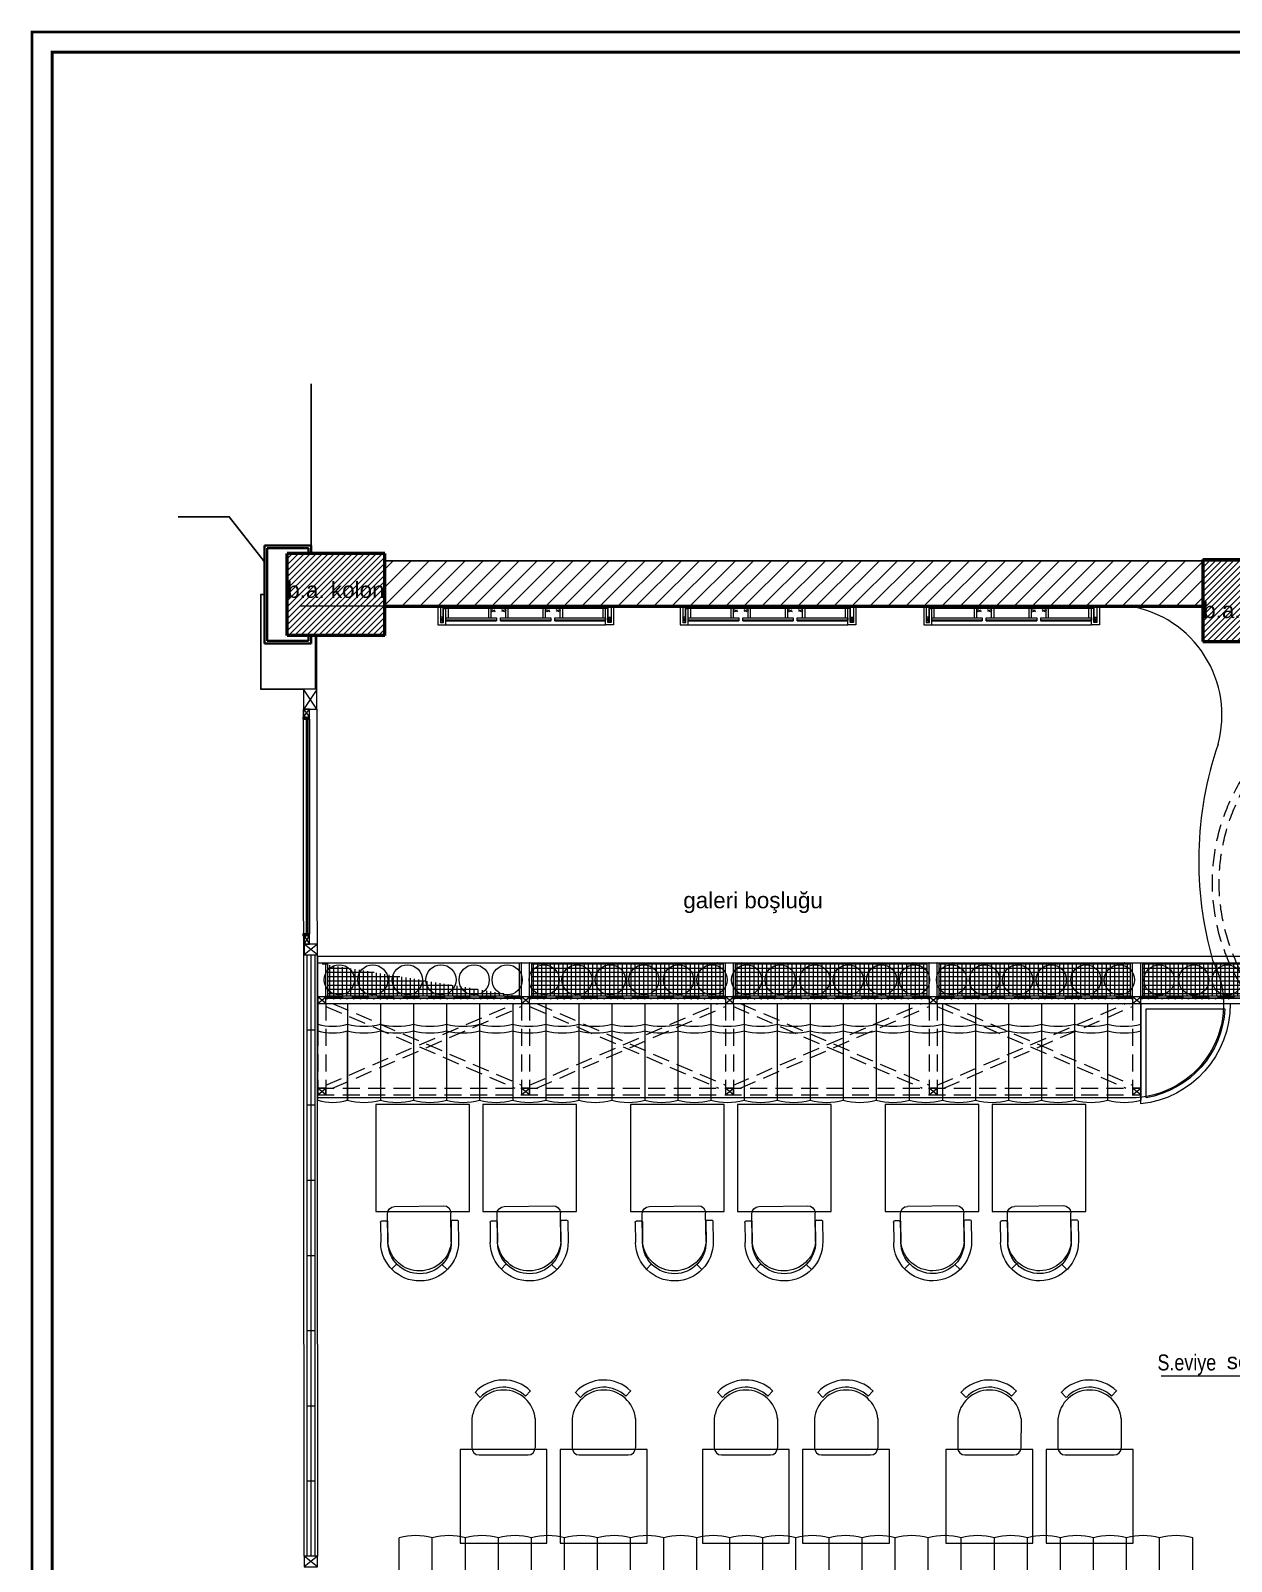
# Model space of a CAD drawing. Header units: millimetres. Extents: x 54215 to 67697, y 23496 to 56611.
# Drawn here: x 60158 to 61057, y 44708 to 45853 of the extents above; entities that cross this region are included whole.
import ezdxf

# ---------------------------------------------------------------- set-up
doc = ezdxf.new("R2010")
doc.units = ezdxf.units.MM
doc.linetypes.add('DASHED', pattern=[19.05, 12.7, -6.35])
for name, color, linetype, lineweight in [('- 0.09', 9, 'Continuous', 9), ('- 0.35', 3, 'Continuous', 35), ('- 0.50', 30, 'Continuous', 50), ('1-kutu profil', 5, 'Continuous', 0), ('no3_ahsap gorunus arka ince', 53, 'Continuous', 15), ('no3_ahsap gorunus on ince', 32, 'Continuous', 13), ('no3_cam gorunus on', 142, 'Continuous', 15), ('no3_duvar kaplama', 8, 'Continuous', 0), ('no3_kutu profil gorunus', 8, 'Continuous', 0), ('no3_kutuprofil kesit', 74, 'Continuous', 18), ('no3_mobilya aydınlatma', 50, 'Continuous', 13), ('no3_tefriş arka ince', 65, 'Continuous', 13), ('no3_tefriş izdüşüm', 87, 'Continuous', 15), ('no3_yazı sıhhi tesisat', 172, 'Continuous', 0), ('t_yazı', 154, 'Continuous', 25)]:
    doc.layers.add(name, color=color, linetype=linetype, lineweight=lineweight)
doc.layers.add('0 rölöve', color=7, linetype='Continuous', true_color=0xf1380e)
for name, color, linetype, lineweight, true_color in [('no3_ahsap kesit on', 7, 'Continuous', 20, 0xfca103), ('no3_alçıpan kesit', 7, 'Continuous', 20, 0xf5003d), ('no3_doğrama kesit', 7, 'Continuous', 18, 0x35355a), ('no3_sandalye masa', 7, 'Continuous', 15, 0x9e0025), ('no3_tefriş ön ince', 7, 'Continuous', 18, 0x8c1aff)]:
    doc.layers.add(name, color=color, linetype=linetype, lineweight=lineweight, true_color=true_color)
doc.styles.get("Standard").update_dxf_attribs({"font": 'arial.ttf'})
doc.styles.add('YAZI', font='arial.ttf', dxfattribs={"width": 0.8, "height": 0.6})

# ---------------------------------------------------------------- blocks, each defined once
blk = doc.blocks.new('madalyon kolçaklı')
at = {"layer": 'no3_sandalye masa'}
for p, q in [((4863.1, 1691.9, 0), (4859.3, 1695.7, 0)), ((4897, 1692.8, 0), (4900.8, 1696.7, 0)), ((4851.4, 1660.7, 0), (4851.4, 1675.8, 0)), ((4856.8, 1675.8, 0), (4856.8, 1654.2, 0)), ((4856.8, 1660.7, 0), (4856.8, 1675.8, 0)), ((4904.2, 1676, 0), (4904.2, 1654.5, 0)), ((4904.2, 1660.7, 0), (4904.2, 1675.8, 0)), ((4909.6, 1660.7, 0), (4909.6, 1675.8, 0)), ((4855.8, 1659.7, 0), (4852.5, 1659.7, 0)), ((4905.3, 1659.7, 0), (4908.5, 1659.7, 0)), ((4862.2, 1648.9, 0), (4898.8, 1648.9, 0))]:
    blk.add_line(p, q, dxfattribs=at)
for centre, radius, start, end in [((4880.5, 1675.8, 0), 29.1, 359.9983, 179.9983), ((4880.5, 1675.8, 0), 23.7, 359.9983, 179.9983), ((4880.5, 1673.6, 0), 23.8, 5.3954, 174.7506), ((4852.5, 1660.7, 0), 1.08, 177.794, 269.9983), ((4855.8, 1660.7, 0), 1.08, 269.9983, 357.5064), ((4905.3, 1660.7, 0), 1.08, 182.4902, 269.9983), ((4908.5, 1660.7, 0), 1.08, 269.9983, 2.2025), ((4862.2, 1654.3, 0), 5.38, 179.9983, 269.9983), ((4898.8, 1654.3, 0), 5.38, 269.9983, 359.9983)]:
    blk.add_arc(centre, radius, start, end, dxfattribs=at)
blk = doc.blocks.new('asmakatplanblok')
at = {"layer": '- 0.09'}
h = blk.add_hatch(dxfattribs=at)
h.set_pattern_fill('ANSI31', color=256)
h.set_pattern_definition([(45, (61649.389, 25204.291), (-2.245064, 2.245064), [])])
h.paths.add_polyline_path([(62945, 26874.3), (62872, 26874.3), (62872, 26812.8), (62945, 26812.8)])
h.paths.add_polyline_path([(63630.5, 26869.8), (63557, 26869.8), (63557, 26808.3), (63630.5, 26808.3)])
h.paths.add_polyline_path([(64212, 26868.8), (64138.5, 26868.8), (64138.5, 26807.3), (64212, 26807.3)])
h.paths.add_polyline_path([(64209, 26081.3), (64136, 26081.3), (64136, 26019.8), (64209, 26019.8)])
h.paths.add_polyline_path([(63630.5, 26082.3), (63557.5, 26082.3), (63557.5, 26020.8), (63630.5, 26020.8)])
h.paths.add_polyline_path([(62945, 26076.3), (62872, 26076.3), (62872, 26014.8), (62945, 26014.8)])
h = blk.add_hatch(dxfattribs=at)
h.set_pattern_fill('ANSI31', color=256, scale=3)
h.set_pattern_definition([(45, (61649.389, 25204.291), (-6.735192, 6.735192), [])])
h.paths.add_polyline_path([(64394, 26197.7), (64394, 26174.4), (64406.2, 26174.4), (64406.2, 26197.7)])
h.paths.add_polyline_path([(64138.5, 26868.8), (63630.5, 26869.8), (63630.5, 26835.8), (64138.5, 26835.8)])
h.paths.add_polyline_path([(62945, 26019.8), (64136, 26019.8), (64136, 26051.3), (63630.5, 26051.3), (63630.5, 26020.8), (63557.5, 26020.8), (63557.5, 26051.3), (62945, 26051.3)])
h.paths.add_polyline_path([(63557, 26868.8), (62945, 26868.8), (62945, 26834.8), (63557, 26834.8)])
h.paths.add_polyline_path([(64209, 26019.8), (64433, 26019.8), (64433, 26868.8), (64212, 26868.8), (64212, 26831.8), (64347.5, 26831.8), (64347.5, 26823.3), (64394, 26823.3), (64394, 26085.8), (64372.1, 26085.8), (64372.1, 26051.3), (64209, 26051.3)])
at = {"layer": 'no3_duvar kaplama'}
h = blk.add_hatch(dxfattribs=at)
h.set_pattern_fill('NET', color=256)
edge = h.paths.add_edge_path(flags=17)
edge.add_line((63565.4, 26567.8), (63512, 26567.8))
edge.add_line((63512, 26567.8), (63512, 26543.1))
edge.add_line((63512, 26543.1), (63572.2, 26543.1))
edge.add_arc((63502.5, 26537), 70, 4.9742, 26.1169)
edge = h.paths.add_edge_path()
edge.add_line((63600.3, 26567.5), (63565.4, 26567.8))
edge.add_arc((63502.5, 26537), 70, 4.9742, 26.1169, ccw=False)
edge.add_line((63572.2, 26543.1), (63611.3, 26542.8))
edge.add_line((63611.3, 26542.8), (63600.3, 26567.5))
h.paths.add_polyline_path([(63503, 26567.8), (63359.7, 26567.8), (63359.7, 26543.1), (63503, 26543.1)], flags=17)
h.paths.add_polyline_path([(63350.7, 26567.8), (63207.3, 26567.8), (63207.3, 26543.1), (63350.7, 26543.1)], flags=17)
h.paths.add_polyline_path([(63198.3, 26567.8), (63054.9, 26567.8), (63054.9, 26543.1), (63198.3, 26543.1)], flags=17)
edge = h.paths.add_edge_path()
edge.add_line((63597.9, 26567.8), (62895, 26567.8))
edge.add_line((63045.9, 26543.1), (63045.9, 26567.8))
edge.add_line((63045.9, 26543.1), (62902.5, 26543.1))
edge.add_line((62902.5, 26543.1), (62902.5, 26567.8))
at = {"layer": '- 0.35'}
for p, q in [((62890, 26880.3), (62855, 26880.3)), ((62855, 26880.3), (62855, 26806.8)), ((62888, 26878.3), (62857, 26878.3)), ((62857, 26878.3), (62857, 26808.8)), ((62888, 26878.3), (62888, 26874.3)), ((62890, 26880.3), (62890, 26874.3)), ((62890, 26806.8), (62855, 26806.8)), ((62888, 26808.8), (62857, 26808.8)), ((62888, 26812.8), (62888, 26808.8)), ((62890, 26812.8), (62890, 26806.8))]:
    blk.add_line(p, q, dxfattribs=at)
at = {"layer": '- 0.50'}
for p, q in [((62945, 26874.3), (62872, 26874.3)), ((62872, 26812.8), (62872, 26874.3)), ((62945, 26812.8), (62945, 26874.3)), ((63557, 26869.8), (63557, 26808.3)), ((63557, 26869.8), (63630.5, 26869.8)), ((62945, 26834.8), (63557, 26834.8)), ((62945, 26812.8), (62872, 26812.8)), ((63557, 26808.3), (63630.5, 26808.3))]:
    blk.add_line(p, q, dxfattribs=at)
for p, q in [((63028.6, 26823.9), (62990.8, 26823.9)), ((63028.6, 26824.3), (63028.6, 26823.9)), ((63209.9, 26823.9), (63172.1, 26823.9)), ((63209.9, 26824.3), (63209.9, 26823.9)), ((63392, 26823.9), (63354.2, 26823.9)), ((63392, 26824.3), (63392, 26823.9)), ((62888.7, 26589.6), (62888.7, 26750.3))]:
    blk.add_line(p, q)
for points in [[(63031.6, 26824.3), (63031.6, 26823.9), (63069.3, 26823.9), (63069.3, 26824.3)], [(63072.3, 26824.3), (63072.3, 26823.9), (63110.1, 26823.9)], [(63212.9, 26824.3), (63212.9, 26823.9), (63250.6, 26823.9), (63250.6, 26824.3)], [(63253.6, 26824.3), (63253.6, 26823.9), (63291.4, 26823.9)], [(63395, 26824.3), (63395, 26823.9), (63432.8, 26823.9), (63432.8, 26824.3)], [(63435.8, 26824.3), (63435.8, 26823.9), (63473.6, 26823.9)]]:
    blk.add_lwpolyline(points)
at = {"layer": '0 rölöve'}
blk.add_line((64138.5, 26868.8), (62945, 26868.8), dxfattribs=at)
blk.add_lwpolyline([(62855, 26868), (62828.7, 26901.7), (62790.4, 26901.7)], dxfattribs=at)
at = {"layer": 'no3_ahsap gorunus arka ince'}
for p, q in [((62990.8, 26820.8), (63110.1, 26820.8)), ((63172.1, 26820.8), (63291.4, 26820.8)), ((63354.2, 26820.8), (63473.6, 26820.8))]:
    blk.add_line(p, q, dxfattribs=at)
at = {"layer": 'no3_ahsap kesit on'}
for p, q in [((62984.8, 26834.8), (62986.6, 26834.8)), ((63111.9, 26834.8), (62989, 26834.8)), ((62989, 26833), (62989, 26834.8)), ((62989, 26833), (62990.8, 26833)), ((63111.9, 26833), (62989, 26833)), ((62990.8, 26826.1), (62990.8, 26833)), ((62992.6, 26826.1), (62992.6, 26833)), ((63022.8, 26826.1), (63022.8, 26833)), ((63024.6, 26826.1), (63024.6, 26833)), ((63035.6, 26826.1), (63035.6, 26833)), ((63037.4, 26826.1), (63037.4, 26833)), ((63063.5, 26826.1), (63063.5, 26833)), ((63065.3, 26826.1), (63065.3, 26833)), ((63076.3, 26826.1), (63076.3, 26833)), ((63078.1, 26826.1), (63078.1, 26833)), ((63108.3, 26826.1), (63108.3, 26833)), ((63111.9, 26833), (63110.1, 26833)), ((63110.1, 26826.1), (63110.1, 26833)), ((63111.9, 26833), (63111.9, 26834.8)), ((63116.1, 26834.8), (63114.3, 26834.8)), ((63166.1, 26834.8), (63167.9, 26834.8)), ((63293.2, 26834.8), (63170.3, 26834.8)), ((63170.3, 26833), (63170.3, 26834.8)), ((63170.3, 26833), (63172.1, 26833)), ((63293.2, 26833), (63170.3, 26833)), ((63172.1, 26826.1), (63172.1, 26833)), ((63173.9, 26826.1), (63173.9, 26833)), ((63204.1, 26826.1), (63204.1, 26833)), ((63205.9, 26826.1), (63205.9, 26833)), ((63216.9, 26826.1), (63216.9, 26833)), ((63218.7, 26826.1), (63218.7, 26833)), ((63244.8, 26826.1), (63244.8, 26833)), ((63246.6, 26826.1), (63246.6, 26833)), ((63257.6, 26826.1), (63257.6, 26833)), ((63259.4, 26826.1), (63259.4, 26833)), ((63289.6, 26826.1), (63289.6, 26833)), ((63293.2, 26833), (63291.4, 26833)), ((63291.4, 26826.1), (63291.4, 26833)), ((63293.2, 26833), (63293.2, 26834.8)), ((63297.4, 26834.8), (63295.6, 26834.8)), ((63348.2, 26834.8), (63350, 26834.8)), ((63475.4, 26834.8), (63352.4, 26834.8)), ((63352.4, 26833), (63352.4, 26834.8)), ((63352.4, 26833), (63354.2, 26833)), ((63475.4, 26833), (63352.4, 26833)), ((63354.2, 26826.1), (63354.2, 26833)), ((63356, 26826.1), (63356, 26833)), ((63386.2, 26826.1), (63386.2, 26833)), ((63388, 26826.1), (63388, 26833)), ((63399, 26826.1), (63399, 26833)), ((63400.8, 26826.1), (63400.8, 26833)), ((63427, 26826.1), (63427, 26833)), ((63428.8, 26826.1), (63428.8, 26833)), ((63439.8, 26826.1), (63439.8, 26833)), ((63441.6, 26826.1), (63441.6, 26833)), ((63471.8, 26826.1), (63471.8, 26833)), ((63475.4, 26833), (63473.6, 26833)), ((63473.6, 26826.1), (63473.6, 26833)), ((63475.4, 26833), (63475.4, 26834.8)), ((63479.6, 26834.8), (63477.8, 26834.8))]:
    blk.add_line(p, q, dxfattribs=at)
for points in [[(62984.8, 26834.8), (62984.8, 26820.8), (62990.8, 26820.8), (62990.8, 26833)], [(62986.6, 26834.8), (62986.6, 26822.6), (62989, 26822.6), (62989, 26833)], [(63116.1, 26834.8), (63116.1, 26820.8), (63110.1, 26820.8), (63110.1, 26833)], [(63114.3, 26834.8), (63114.3, 26822.6), (63111.9, 26822.6), (63111.9, 26833)], [(63166.1, 26834.8), (63166.1, 26820.8), (63172.1, 26820.8), (63172.1, 26833)], [(63167.9, 26834.8), (63167.9, 26822.6), (63170.3, 26822.6), (63170.3, 26833)], [(63297.4, 26834.8), (63297.4, 26820.8), (63291.4, 26820.8), (63291.4, 26833)], [(63295.6, 26834.8), (63295.6, 26822.6), (63293.2, 26822.6), (63293.2, 26833)], [(63348.2, 26834.8), (63348.2, 26820.8), (63354.2, 26820.8), (63354.2, 26833)], [(63350, 26834.8), (63350, 26822.6), (63352.4, 26822.6), (63352.4, 26833)], [(63479.6, 26834.8), (63479.6, 26820.8), (63473.6, 26820.8), (63473.6, 26833)], [(63477.8, 26834.8), (63477.8, 26822.6), (63475.4, 26822.6), (63475.4, 26833)]]:
    blk.add_lwpolyline(points, dxfattribs=at)
for points in [[(62990.8, 26826.1), (63028.6, 26826.1), (63028.6, 26824.3), (62990.8, 26824.3)], [(63031.6, 26826.1), (63069.3, 26826.1), (63069.3, 26824.3), (63031.6, 26824.3)], [(63072.3, 26826.1), (63110.1, 26826.1), (63110.1, 26824.3), (63072.3, 26824.3)], [(63172.1, 26826.1), (63209.9, 26826.1), (63209.9, 26824.3), (63172.1, 26824.3)], [(63212.9, 26826.1), (63250.6, 26826.1), (63250.6, 26824.3), (63212.9, 26824.3)], [(63253.6, 26826.1), (63291.4, 26826.1), (63291.4, 26824.3), (63253.6, 26824.3)], [(63354.2, 26826.1), (63392, 26826.1), (63392, 26824.3), (63354.2, 26824.3)], [(63395, 26826.1), (63432.8, 26826.1), (63432.8, 26824.3), (63395, 26824.3)], [(63435.8, 26826.1), (63473.6, 26826.1), (63473.6, 26824.3), (63435.8, 26824.3)]]:
    blk.add_lwpolyline(points, close=True, dxfattribs=at)
at = {"layer": 'no3_alçıpan kesit'}
for p, q in [((62893.1, 26772.8), (62893.1, 26812.8)), ((62894.3, 26772.8), (62894.3, 26812.8))]:
    blk.add_line(p, q, dxfattribs=at)
at = {"layer": 'no3_cam gorunus on'}
for p, q in [((62886.2, 26751.8), (62886.2, 26588.1)), ((62886.7, 26751.8), (62886.7, 26588.1)), ((62887.2, 26751.8), (62887.2, 26588.1))]:
    blk.add_line(p, q, dxfattribs=at)
at = {"layer": 'no3_doğrama kesit'}
for p, q in [((62886.7, 26574.1), (62886.7, 26124.3)), ((62889.7, 26574.1), (62889.7, 26124.3)), ((62892.7, 26574.1), (62892.7, 26124.3)), ((62886.7, 26517.9), (62892.7, 26517.9)), ((62886.7, 26461.7), (62892.7, 26461.7)), ((62886.7, 26405.4), (62892.7, 26405.4)), ((62886.7, 26349.2), (62892.7, 26349.2)), ((62886.7, 26293), (62892.7, 26293)), ((62886.7, 26236.7), (62892.7, 26236.7)), ((62886.7, 26180.5), (62892.7, 26180.5))]:
    blk.add_line(p, q, dxfattribs=at)
for p in [(62889.7, 26517.9), (62889.7, 26461.7), (62889.7, 26405.4), (62889.7, 26349.2), (62889.7, 26293), (62889.7, 26236.7), (62889.7, 26180.5)]:
    blk.add_point(p, dxfattribs=at)
at = {"layer": 'no3_kutu profil gorunus'}
for p, q in [((62988.8, 26826.6), (62988.8, 26834.8)), ((63112.1, 26826.6), (63112.1, 26834.8)), ((63170.1, 26826.6), (63170.1, 26834.8)), ((63293.4, 26826.6), (63293.4, 26834.8)), ((63352.2, 26826.6), (63352.2, 26834.8)), ((63475.6, 26826.6), (63475.6, 26834.8)), ((62884.7, 26124.3), (62884.3, 26757.8)), ((62894.3, 26757.8), (62894.7, 26124.3)), ((63598, 26572.8), (62895, 26572.8)), ((62895, 26537.6), (62895, 26572.8)), ((63603, 26567.8), (62895, 26567.8)), ((62901, 26537.6), (62901, 26567.8)), ((62902.5, 26543.1), (62902.5, 26567.8)), ((63045.9, 26543.1), (63045.9, 26567.8)), ((63047.4, 26542.6), (63047.4, 26567.8)), ((63053.4, 26542.6), (63053.4, 26567.8)), ((63054.9, 26543.1), (63054.9, 26567.8)), ((63198.3, 26543.1), (63198.3, 26567.8)), ((63199.8, 26542.6), (63199.8, 26567.8)), ((63205.8, 26542.6), (63205.8, 26567.8)), ((63207.3, 26543.1), (63207.3, 26567.8)), ((63350.7, 26543.1), (63350.7, 26567.8)), ((63352.2, 26542.6), (63352.2, 26567.8)), ((63358.2, 26542.6), (63358.2, 26567.8)), ((63359.7, 26543.1), (63359.7, 26567.8)), ((63503, 26543.1), (63503, 26567.8)), ((63504.5, 26542.6), (63504.5, 26567.8)), ((63510.5, 26542.6), (63510.5, 26567.8)), ((63512, 26543.1), (63512, 26567.8)), ((63045.9, 26543.1), (62902.5, 26543.1)), ((63198.3, 26543.1), (63054.9, 26543.1)), ((63350.7, 26543.1), (63207.3, 26543.1)), ((63503, 26543.1), (63359.7, 26543.1)), ((63611.3, 26543.1), (63512, 26543.1)), ((62895, 26537.6), (63618.8, 26537.6)), ((63047.4, 26541.3), (62901, 26541.3)), ((63045.9, 26541.6), (62902.5, 26541.6)), ((63199.8, 26541.3), (63053.4, 26541.3)), ((63198.3, 26541.6), (63054.9, 26541.6)), ((63352.2, 26541.3), (63205.8, 26541.3)), ((63350.7, 26541.6), (63207.3, 26541.6)), ((63504.5, 26541.3), (63358.2, 26541.3)), ((63503, 26541.6), (63359.7, 26541.6)), ((63612.8, 26541.3), (63510.5, 26541.3)), ((63611.3, 26541.6), (63512, 26541.6))]:
    blk.add_line(p, q, dxfattribs=at)
at = {"layer": 'no3_kutu profil gorunus', "linetype": 'DASHED'}
for p, q in [((63618.8, 26542.6), (62895, 26542.6)), ((62895, 26537.6), (62895, 26469.3)), ((62901, 26537.6), (62901, 26469.3)), ((62901, 26476.5), (63042.3, 26537.6)), ((62901, 26535.4), (63042.3, 26474.3)), ((62906, 26537.6), (63047.4, 26476.5)), ((62906, 26474.3), (63047.4, 26535.4)), ((63047.4, 26537.6), (63047.4, 26469.3)), ((63053.4, 26537.6), (63053.4, 26469.3)), ((63053.4, 26476.5), (63194.7, 26537.6)), ((63053.4, 26535.4), (63194.7, 26474.3)), ((63058.4, 26537.6), (63199.8, 26476.5)), ((63058.4, 26474.3), (63199.8, 26535.4)), ((63199.8, 26537.6), (63199.8, 26469.3)), ((63205.8, 26537.6), (63205.8, 26469.3)), ((63205.8, 26476.5), (63347.1, 26537.6)), ((63205.8, 26535.4), (63347.1, 26474.3)), ((63210.8, 26537.6), (63352.2, 26476.5)), ((63210.8, 26474.3), (63352.2, 26535.4)), ((63352.2, 26537.6), (63352.2, 26469.3)), ((63358.2, 26537.6), (63358.2, 26469.3)), ((63358.2, 26476.5), (63499.5, 26537.6)), ((63358.2, 26535.4), (63499.5, 26474.3)), ((63363.2, 26537.6), (63504.5, 26476.5)), ((63363.2, 26474.3), (63504.5, 26535.4)), ((63504.5, 26537.6), (63504.5, 26469.3)), ((63510.5, 26537.6), (63510.5, 26469.3)), ((62894.5, 26474.3), (63510.5, 26474.3)), ((62895, 26469.3), (62901, 26474.3)), ((62901, 26469.3), (62895, 26474.3)), ((63047.4, 26469.3), (63053.4, 26474.3)), ((63053.4, 26469.3), (63047.4, 26474.3)), ((63199.8, 26469.3), (63205.8, 26474.3)), ((63205.8, 26469.3), (63199.8, 26474.3)), ((63352.2, 26469.3), (63358.2, 26474.3)), ((63358.2, 26469.3), (63352.2, 26474.3)), ((63504.5, 26469.3), (63510.5, 26474.3)), ((63510.5, 26469.3), (63504.5, 26474.3)), ((62894.5, 26469.3), (63510.5, 26469.3))]:
    blk.add_line(p, q, dxfattribs=at)
for points in [[(62895, 26469.3), (62901, 26469.3), (62901, 26474.3), (62895, 26474.3)], [(63047.4, 26469.3), (63053.4, 26469.3), (63053.4, 26474.3), (63047.4, 26474.3)], [(63199.8, 26469.3), (63205.8, 26469.3), (63205.8, 26474.3), (63199.8, 26474.3)], [(63352.2, 26469.3), (63358.2, 26469.3), (63358.2, 26474.3), (63352.2, 26474.3)], [(63504.5, 26469.3), (63510.5, 26469.3), (63510.5, 26474.3), (63504.5, 26474.3)]]:
    blk.add_lwpolyline(points, close=True, dxfattribs=at)
at = {"layer": 'no3_kutuprofil kesit'}
for p, q in [((62986.8, 26822.6), (62988.8, 26826.6)), ((62988.8, 26822.6), (62986.8, 26826.6)), ((62988.8, 26826.6), (62988.8, 26826.6)), ((63114.1, 26822.6), (63112.1, 26826.6)), ((63112.1, 26826.6), (63112.1, 26826.6)), ((63112.1, 26822.6), (63114.1, 26826.6)), ((63168.1, 26822.6), (63170.1, 26826.6)), ((63170.1, 26822.6), (63168.1, 26826.6)), ((63170.1, 26826.6), (63170.1, 26826.6)), ((63295.4, 26822.6), (63293.4, 26826.6)), ((63293.4, 26826.6), (63293.4, 26826.6)), ((63293.4, 26822.6), (63295.4, 26826.6)), ((63350.2, 26822.6), (63352.2, 26826.6)), ((63352.2, 26822.6), (63350.2, 26826.6)), ((63352.2, 26826.6), (63352.2, 26826.6)), ((63477.6, 26822.6), (63475.6, 26826.6)), ((63475.6, 26826.6), (63475.6, 26826.6)), ((63475.6, 26822.6), (63477.6, 26826.6)), ((62852, 26772.8), (62883.8, 26772.8)), ((62894.3, 26757.8), (62884.3, 26772.8)), ((62894.3, 26772.5), (62884.3, 26757.5)), ((62883.7, 26750.3), (62886.2, 26751.8)), ((62886.2, 26750.3), (62883.7, 26751.8)), ((62884.3, 26757.8), (62888.7, 26751.8)), ((62884.3, 26751.8), (62888.7, 26757.8)), ((62887.2, 26750.3), (62888.7, 26751.8)), ((62888.7, 26750.3), (62887.2, 26751.8)), ((62883.7, 26588.1), (62886.2, 26589.6)), ((62886.2, 26588.1), (62883.7, 26589.6)), ((62887.2, 26588.1), (62888.7, 26589.6)), ((62888.7, 26588.1), (62887.2, 26589.6)), ((62884.7, 26588.1), (62888.7, 26582.1)), ((62884.7, 26582.1), (62888.7, 26588.1)), ((62894.7, 26582.1), (62884.7, 26574.1)), ((62894.7, 26574.1), (62884.7, 26582.1)), ((62895, 26537.6), (62901, 26542.6)), ((62901, 26537.6), (62895, 26542.6)), ((62902.5, 26543.1), (62901, 26541.6)), ((62902.5, 26541.6), (62901, 26543.1)), ((63047.4, 26543.1), (63045.9, 26541.6)), ((63047.4, 26541.6), (63045.9, 26543.1)), ((63047.4, 26537.6), (63053.4, 26542.6)), ((63053.4, 26537.6), (63047.4, 26542.6)), ((63054.9, 26543.1), (63053.4, 26541.6)), ((63054.9, 26541.6), (63053.4, 26543.1)), ((63199.8, 26543.1), (63198.3, 26541.6)), ((63199.8, 26541.6), (63198.3, 26543.1)), ((63199.8, 26537.6), (63205.8, 26542.6)), ((63205.8, 26537.6), (63199.8, 26542.6)), ((63207.3, 26543.1), (63205.8, 26541.6)), ((63207.3, 26541.6), (63205.8, 26543.1)), ((63352.2, 26543.1), (63350.7, 26541.6)), ((63352.2, 26541.6), (63350.7, 26543.1)), ((63352.2, 26537.6), (63358.2, 26542.6)), ((63358.2, 26537.6), (63352.2, 26542.6)), ((63359.7, 26543.1), (63358.2, 26541.6)), ((63359.7, 26541.6), (63358.2, 26543.1)), ((63504.5, 26543.1), (63503, 26541.6)), ((63504.5, 26541.6), (63503, 26543.1)), ((63504.5, 26537.6), (63510.5, 26542.6)), ((63510.5, 26537.6), (63504.5, 26542.6)), ((63512, 26543.1), (63510.5, 26541.6)), ((63512, 26541.6), (63510.5, 26543.1)), ((62894.7, 26124.3), (62884.7, 26116.3)), ((62894.7, 26116.3), (62884.7, 26124.3))]:
    blk.add_line(p, q, dxfattribs=at)
for points in [[(62855, 26843.5), (62852, 26843.5), (62852, 26772.8), (62884.3, 26772.8)], [(62855, 26843.3), (62852.2, 26843.3), (62852.2, 26773), (62884.3, 26773)]]:
    blk.add_lwpolyline(points, dxfattribs=at)
for points in [[(62986.8, 26822.6), (62988.8, 26822.6), (62988.8, 26826.6), (62986.8, 26826.6)], [(63114.1, 26822.6), (63112.1, 26822.6), (63112.1, 26826.6), (63114.1, 26826.6)], [(63168.1, 26822.6), (63170.1, 26822.6), (63170.1, 26826.6), (63168.1, 26826.6)], [(63295.4, 26822.6), (63293.4, 26822.6), (63293.4, 26826.6), (63295.4, 26826.6)], [(63350.2, 26822.6), (63352.2, 26822.6), (63352.2, 26826.6), (63350.2, 26826.6)], [(63477.6, 26822.6), (63475.6, 26822.6), (63475.6, 26826.6), (63477.6, 26826.6)], [(62884.3, 26757.8), (62894.3, 26757.8), (62894.3, 26772.8), (62884.3, 26772.8)], [(62883.7, 26750.3), (62886.2, 26750.3), (62886.2, 26751.8), (62883.7, 26751.8)], [(62884.3, 26751.8), (62888.7, 26751.8), (62888.7, 26757.8), (62884.3, 26757.8)], [(62887.2, 26750.3), (62888.7, 26750.3), (62888.7, 26751.8), (62887.2, 26751.8)], [(62883.7, 26588.1), (62886.2, 26588.1), (62886.2, 26589.6), (62883.7, 26589.6)], [(62887.2, 26588.1), (62888.7, 26588.1), (62888.7, 26589.6), (62887.2, 26589.6)], [(62884.7, 26582.1), (62888.7, 26582.1), (62888.7, 26588.1), (62884.7, 26588.1)], [(62884.7, 26574.1), (62894.7, 26574.1), (62894.7, 26582.1), (62884.7, 26582.1)], [(62895, 26537.6), (62901, 26537.6), (62901, 26542.6), (62895, 26542.6)], [(62902.5, 26543.1), (62902.5, 26541.6), (62901, 26541.6), (62901, 26543.1)], [(63047.4, 26543.1), (63047.4, 26541.6), (63045.9, 26541.6), (63045.9, 26543.1)], [(63047.4, 26537.6), (63053.4, 26537.6), (63053.4, 26542.6), (63047.4, 26542.6)], [(63054.9, 26543.1), (63054.9, 26541.6), (63053.4, 26541.6), (63053.4, 26543.1)], [(63199.8, 26543.1), (63199.8, 26541.6), (63198.3, 26541.6), (63198.3, 26543.1)], [(63199.8, 26537.6), (63205.8, 26537.6), (63205.8, 26542.6), (63199.8, 26542.6)], [(63207.3, 26543.1), (63207.3, 26541.6), (63205.8, 26541.6), (63205.8, 26543.1)], [(63352.2, 26543.1), (63352.2, 26541.6), (63350.7, 26541.6), (63350.7, 26543.1)], [(63352.2, 26537.6), (63358.2, 26537.6), (63358.2, 26542.6), (63352.2, 26542.6)], [(63359.7, 26543.1), (63359.7, 26541.6), (63358.2, 26541.6), (63358.2, 26543.1)], [(63504.5, 26543.1), (63504.5, 26541.6), (63503, 26541.6), (63503, 26543.1)], [(63504.5, 26537.6), (63510.5, 26537.6), (63510.5, 26542.6), (63504.5, 26542.6)], [(63512, 26543.1), (63512, 26541.6), (63510.5, 26541.6), (63510.5, 26543.1)], [(62884.7, 26116.3), (62894.7, 26116.3), (62894.7, 26124.3), (62884.7, 26124.3)]]:
    blk.add_lwpolyline(points, close=True, dxfattribs=at)
for centre in [(62901.8, 26541.1), (62906.8, 26541.1), (62911.8, 26541.1), (62916.8, 26541.1), (62921.8, 26541.1), (62926.8, 26541.1), (62931.8, 26541.1), (62936.8, 26541.1), (62941.8, 26541.1), (62946.8, 26541.1), (62951.8, 26541.1), (62956.8, 26541.1), (62961.8, 26541.1), (62966.8, 26541.1), (62971.8, 26541.1), (62976.8, 26541.1), (62981.8, 26541.1), (62986.8, 26541.1), (62991.8, 26541.1), (62996.8, 26541.1), (63001.8, 26541.1), (63006.8, 26541.1), (63011.8, 26541.1), (63016.8, 26541.1), (63021.8, 26541.1), (63026.8, 26541.1), (63031.8, 26541.1), (63036.8, 26541.1), (63041.8, 26541.1), (63046.8, 26541.1), (63054.2, 26541.1), (63059.2, 26541.1), (63064.2, 26541.1), (63069.2, 26541.1), (63074.2, 26541.1), (63079.2, 26541.1), (63084.2, 26541.1), (63089.2, 26541.1), (63094.2, 26541.1), (63099.2, 26541.1), (63104.2, 26541.1), (63109.2, 26541.1), (63114.2, 26541.1), (63119.2, 26541.1), (63124.2, 26541.1), (63129.2, 26541.1), (63134.2, 26541.1), (63139.2, 26541.1), (63144.2, 26541.1), (63149.2, 26541.1), (63154.2, 26541.1), (63159.2, 26541.1), (63164.2, 26541.1), (63169.2, 26541.1), (63174.2, 26541.1), (63179.2, 26541.1), (63184.2, 26541.1), (63189.2, 26541.1), (63194.2, 26541.1), (63199.2, 26541.1), (63206.6, 26541.1), (63211.6, 26541.1), (63216.6, 26541.1), (63221.6, 26541.1), (63226.6, 26541.1), (63231.6, 26541.1), (63236.6, 26541.1), (63241.6, 26541.1), (63246.6, 26541.1), (63251.6, 26541.1), (63256.6, 26541.1), (63261.6, 26541.1), (63266.6, 26541.1), (63271.6, 26541.1), (63276.6, 26541.1), (63281.6, 26541.1), (63286.6, 26541.1), (63291.6, 26541.1), (63296.6, 26541.1), (63301.6, 26541.1), (63306.6, 26541.1), (63311.6, 26541.1), (63316.6, 26541.1), (63321.6, 26541.1), (63326.6, 26541.1), (63331.6, 26541.1), (63336.6, 26541.1), (63341.6, 26541.1), (63346.6, 26541.1), (63351.6, 26541.1), (63359, 26541.1), (63364, 26541.1), (63369, 26541.1), (63374, 26541.1), (63379, 26541.1), (63384, 26541.1), (63389, 26541.1), (63394, 26541.1), (63399, 26541.1), (63404, 26541.1), (63409, 26541.1), (63414, 26541.1), (63419, 26541.1), (63424, 26541.1), (63429, 26541.1), (63434, 26541.1), (63439, 26541.1), (63444, 26541.1), (63449, 26541.1), (63454, 26541.1), (63459, 26541.1), (63464, 26541.1), (63469, 26541.1), (63474, 26541.1), (63479, 26541.1), (63484, 26541.1), (63489, 26541.1), (63494, 26541.1), (63499, 26541.1), (63504, 26541.1), (63511.4, 26541.1), (63516.4, 26541.1), (63521.4, 26541.1), (63526.4, 26541.1), (63531.4, 26541.1), (63536.4, 26541.1), (63541.4, 26541.1), (63546.4, 26541.1), (63551.4, 26541.1), (63556.4, 26541.1), (63561.4, 26541.1), (63566.4, 26541.1), (63571.4, 26541.1), (63576.4, 26541.1)]:
    blk.add_circle(centre, 0.15, dxfattribs=at)
at = {"layer": 'no3_mobilya aydınlatma'}
for p, q in [((63026.5, 26831.6), (63027.6, 26832)), ((63026.5, 26831.3), (63027.7, 26830.8)), ((63033.6, 26831.3), (63032.4, 26830.8)), ((63033.6, 26831.6), (63032.5, 26832)), ((63067.3, 26831.6), (63068.4, 26832)), ((63067.3, 26831.3), (63068.5, 26830.8)), ((63074.4, 26831.3), (63073.2, 26830.8)), ((63074.4, 26831.6), (63073.3, 26832)), ((63207.8, 26831.6), (63208.9, 26832)), ((63207.8, 26831.3), (63209, 26830.8)), ((63214.9, 26831.3), (63213.7, 26830.8)), ((63214.9, 26831.6), (63213.8, 26832)), ((63248.6, 26831.6), (63249.7, 26832)), ((63248.6, 26831.3), (63249.8, 26830.8)), ((63255.7, 26831.3), (63254.5, 26830.8)), ((63255.7, 26831.6), (63254.6, 26832)), ((63390, 26831.6), (63391.1, 26832)), ((63390, 26831.3), (63391.1, 26830.8)), ((63397.1, 26831.6), (63395.9, 26832)), ((63397.1, 26831.3), (63395.9, 26830.8)), ((63430.8, 26831.6), (63431.9, 26832)), ((63430.8, 26831.3), (63431.9, 26830.8)), ((63437.8, 26831.6), (63436.7, 26832)), ((63437.8, 26831.3), (63436.7, 26830.8))]:
    blk.add_line(p, q, dxfattribs=at)
for centre in [(63025.4, 26831.4), (63034.7, 26831.4), (63066.2, 26831.4), (63075.5, 26831.4), (63206.7, 26831.4), (63216, 26831.4), (63247.5, 26831.4), (63256.8, 26831.4), (63388.9, 26831.4), (63398.2, 26831.4), (63429.7, 26831.4), (63439, 26831.4)]:
    blk.add_circle(centre, 0.773, dxfattribs=at)
at = {"layer": 'no3_tefriş arka ince', "linetype": 'DASHED'}
for radius in [147.6, 142.6]:
    blk.add_circle((63711.8, 26627.9), radius, dxfattribs=at)
at = {"layer": 'no3_tefriş izdüşüm'}
for points in [[(63568.4, 26731.5), (63568.4, 26731.5, 0.443741), (63502.5, 26834.8), (62882, 26834.8)], [(63564.3, 26569.9), (63564.3, 26569.9, -0.566052), (63502.5, 26467), (62894.5, 26467)]]:
    blk.add_lwpolyline(points, format="xyb", dxfattribs=at)
blk.add_arc((63824.4, 26644.2), 270.5, 161.1656, 195.9339, dxfattribs=at)
at = {"layer": '0 rölöve'}
for p in [(62872.1, 26841), (63557.3, 26825.9)]:
    blk.add_text('b.a. kolon', height=12, dxfattribs=at).set_placement(p)
blk = doc.blocks.new('sedirrwe')
at = {"layer": 'no3_tefriş ön ince'}
for p, q in [((-1399.1, 4164.7), (-1378.7, 4164.7)), ((-1399.1, 3571.2), (-1399.1, 4164.7)), ((-1378.7, 4164.7), (-1326.7, 4164.7)), ((-1399.1, 4140), (-1378.7, 4140)), ((-1378.7, 4140), (-1326.7, 4140)), ((-1399.1, 4115.2), (-1378.7, 4115.2)), ((-1378.7, 4115.2), (-1326.7, 4115.2)), ((-1399.1, 4090.5), (-1378.7, 4090.5)), ((-1378.7, 4090.5), (-1326.7, 4090.5)), ((-1399.1, 4065.8), (-1378.7, 4065.8)), ((-1378.7, 4065.8), (-1326.7, 4065.8)), ((-1399.1, 4041), (-1378.7, 4041)), ((-1378.7, 4041), (-1326.7, 4041)), ((-1399.1, 4016.3), (-1378.7, 4016.3)), ((-1378.7, 4016.3), (-1326.7, 4016.3)), ((-1399.1, 3991.6), (-1378.7, 3991.6)), ((-1378.7, 3991.6), (-1326.7, 3991.6)), ((-1399.1, 3966.8), (-1378.7, 3966.8)), ((-1378.7, 3966.8), (-1326.7, 3966.8)), ((-1399.1, 3942.1), (-1378.7, 3942.1)), ((-1378.7, 3942.1), (-1326.7, 3942.1)), ((-1399.1, 3917.4), (-1378.7, 3917.4)), ((-1378.7, 3917.4), (-1326.7, 3917.4)), ((-1399.1, 3892.7), (-1378.7, 3892.7)), ((-1378.7, 3892.7), (-1326.7, 3892.7)), ((-1399.1, 3867.9), (-1378.7, 3867.9)), ((-1378.7, 3867.9), (-1326.7, 3867.9)), ((-1399.1, 3843.2), (-1378.7, 3843.2)), ((-1378.7, 3843.2), (-1326.7, 3843.2)), ((-1399.1, 3818.5), (-1378.7, 3818.5)), ((-1378.7, 3818.5), (-1326.7, 3818.5)), ((-1399.1, 3793.7), (-1378.7, 3793.7)), ((-1378.7, 3793.7), (-1326.7, 3793.7)), ((-1399.1, 3769), (-1378.7, 3769)), ((-1378.7, 3769), (-1326.7, 3769)), ((-1399.1, 3744.3), (-1378.7, 3744.3)), ((-1378.7, 3744.3), (-1326.7, 3744.3)), ((-1399.1, 3719.5), (-1378.7, 3719.5)), ((-1378.7, 3719.5), (-1326.7, 3719.5)), ((-1399.1, 3694.8), (-1378.7, 3694.8)), ((-1378.7, 3694.8), (-1326.7, 3694.8)), ((-1399.1, 3670.1), (-1378.7, 3670.1)), ((-1378.7, 3670.1), (-1326.7, 3670.1)), ((-1399.1, 3645.3), (-1378.7, 3645.3)), ((-1378.7, 3645.3), (-1326.7, 3645.3)), ((-1399.1, 3620.6), (-1378.7, 3620.6)), ((-1378.7, 3620.6), (-1326.7, 3620.6)), ((-1399.1, 3595.9), (-1378.7, 3595.9)), ((-1378.7, 3595.9), (-1326.7, 3595.9)), ((-1399.1, 3571.2), (-1378.7, 3571.2)), ((-1326.7, 3571.2), (-1378.7, 3571.2))]:
    blk.add_line(p, q, dxfattribs=at)
for centre in [(-1430.6, 4152.3), (-1425.6, 4152.3), (-1373.6, 4152.3), (-1430.6, 4127.6), (-1425.6, 4127.6), (-1373.6, 4127.6), (-1430.6, 4102.9), (-1425.6, 4102.9), (-1373.6, 4102.9), (-1430.6, 4078.1), (-1425.6, 4078.1), (-1373.6, 4078.1), (-1430.6, 4053.4), (-1425.6, 4053.4), (-1373.6, 4053.4), (-1430.6, 4028.7), (-1425.6, 4028.7), (-1373.6, 4028.7), (-1430.6, 4003.9), (-1425.6, 4003.9), (-1373.6, 4003.9), (-1430.6, 3979.2), (-1425.6, 3979.2), (-1373.6, 3979.2), (-1430.6, 3954.5), (-1425.6, 3954.5), (-1373.6, 3954.5), (-1430.6, 3929.7), (-1425.6, 3929.7), (-1373.6, 3929.7), (-1430.6, 3905), (-1425.6, 3905), (-1373.6, 3905), (-1430.6, 3880.3), (-1425.6, 3880.3), (-1373.6, 3880.3), (-1430.6, 3855.6), (-1425.6, 3855.6), (-1373.6, 3855.6), (-1430.6, 3830.8), (-1425.6, 3830.8), (-1373.6, 3830.8), (-1430.6, 3806.1), (-1425.6, 3806.1), (-1373.6, 3806.1), (-1430.6, 3781.4), (-1425.6, 3781.4), (-1373.6, 3781.4), (-1430.6, 3756.6), (-1425.6, 3756.6), (-1373.6, 3756.6), (-1430.6, 3731.9), (-1425.6, 3731.9), (-1373.6, 3731.9), (-1430.6, 3707.2), (-1425.6, 3707.2), (-1373.6, 3707.2), (-1430.6, 3682.4), (-1425.6, 3682.4), (-1373.6, 3682.4), (-1430.6, 3657.7), (-1425.6, 3657.7), (-1373.6, 3657.7), (-1430.6, 3633), (-1425.6, 3633), (-1373.6, 3633), (-1430.6, 3608.3), (-1425.6, 3608.3), (-1373.6, 3608.3), (-1430.6, 3583.5), (-1425.6, 3583.5), (-1373.6, 3583.5)]:
    blk.add_arc(centre, 48.5, 345.219, 14.781, dxfattribs=at)
blk = doc.blocks.new('madalyon kolsuz')
at = {"layer": 'no3_sandalye masa'}
for p, q in [((4783.7, 1623.3, 0), (4779.9, 1627.1, 0)), ((4817.6, 1623.7, 0), (4821.4, 1627.5, 0)), ((4777.2, 1607.2, 0), (4776.9, 1585.7, 0)), ((4824.6, 1606.8, 0), (4824.2, 1585.2, 0)), ((4782.2, 1580.2, 0), (4818.8, 1579.7, 0))]:
    blk.add_line(p, q, dxfattribs=at)
for centre, radius, start, end in [((4800.9, 1604.7, 0), 23.8, 4.5752, 173.9305), ((4800.9, 1606.9, 0), 29.1, 45, 136.0762), ((4800.9, 1606.9, 0), 23.7, 45, 136.3209), ((4782.3, 1585.6, 0), 5.38, 179.1781, 269.1781), ((4818.9, 1585.1, 0), 5.38, 269.1781, 359.1781)]:
    blk.add_arc(centre, radius, start, end, dxfattribs=at)
blk = doc.blocks.new('dwfrtklş')
at = {"layer": 'no3_tefriş ön ince'}
for p, q in [((62895, 26537.6), (62895, 26517.2)), ((62917, 26537.6), (63510.5, 26537.6)), ((62917, 26537.6), (62917, 26517.2)), ((62917, 26537.6), (62917, 26517.2)), ((62941.7, 26537.6), (62941.7, 26517.2)), ((62966.5, 26537.6), (62966.5, 26517.2)), ((62991.2, 26537.6), (62991.2, 26517.2)), ((63015.9, 26537.6), (63015.9, 26517.2)), ((63040.7, 26537.6), (63040.7, 26517.2)), ((63065.4, 26537.6), (63065.4, 26517.2)), ((63090.1, 26537.6), (63090.1, 26517.2)), ((63114.9, 26537.6), (63114.9, 26517.2)), ((63139.6, 26537.6), (63139.6, 26517.2)), ((63164.3, 26537.6), (63164.3, 26517.2)), ((63189, 26537.6), (63189, 26517.2)), ((63213.8, 26537.6), (63213.8, 26517.2)), ((63238.5, 26537.6), (63238.5, 26517.2)), ((63263.2, 26537.6), (63263.2, 26517.2)), ((63288, 26537.6), (63288, 26517.2)), ((63312.7, 26537.6), (63312.7, 26517.2)), ((63337.4, 26537.6), (63337.4, 26517.2)), ((63362.2, 26537.6), (63362.2, 26517.2)), ((63386.9, 26537.6), (63386.9, 26517.2)), ((63411.6, 26537.6), (63411.6, 26517.2)), ((63436.4, 26537.6), (63436.4, 26517.2)), ((63461.1, 26537.6), (63461.1, 26517.2)), ((63485.8, 26537.6), (63485.8, 26517.2)), ((63510.5, 26537.6), (63510.5, 26517.2)), ((62895, 26465.2), (62895, 26517.2)), ((62917, 26465.2), (62917, 26517.2)), ((62917, 26517.2), (62917, 26465.2)), ((62941.7, 26517.2), (62941.7, 26465.2)), ((62966.5, 26517.2), (62966.5, 26465.2)), ((62991.2, 26517.2), (62991.2, 26465.2)), ((63015.9, 26517.2), (63015.9, 26465.2)), ((63040.7, 26517.2), (63040.7, 26465.2)), ((63065.4, 26517.2), (63065.4, 26465.2)), ((63090.1, 26517.2), (63090.1, 26465.2)), ((63114.9, 26517.2), (63114.9, 26465.2)), ((63139.6, 26517.2), (63139.6, 26465.2)), ((63164.3, 26517.2), (63164.3, 26465.2)), ((63189, 26517.2), (63189, 26465.2)), ((63213.8, 26517.2), (63213.8, 26465.2)), ((63238.5, 26517.2), (63238.5, 26465.2)), ((63263.2, 26517.2), (63263.2, 26465.2)), ((63288, 26517.2), (63288, 26465.2)), ((63312.7, 26517.2), (63312.7, 26465.2)), ((63337.4, 26517.2), (63337.4, 26465.2)), ((63362.2, 26517.2), (63362.2, 26465.2)), ((63386.9, 26517.2), (63386.9, 26465.2)), ((63411.6, 26517.2), (63411.6, 26465.2)), ((63436.4, 26517.2), (63436.4, 26465.2)), ((63461.1, 26517.2), (63461.1, 26465.2)), ((63485.8, 26517.2), (63485.8, 26465.2)), ((63510.5, 26517.2), (63510.5, 26465.2))]:
    blk.add_line(p, q, dxfattribs=at)
for centre, radius, start, end in [((62906, 26559.2), 38.6, 253.4196, 286.5804), ((62929.4, 26569.1), 48.5, 255.219, 284.781), ((62954.1, 26569.1), 48.5, 255.219, 284.781), ((62978.8, 26569.1), 48.5, 255.219, 284.781), ((63003.6, 26569.1), 48.5, 255.219, 284.781), ((63028.3, 26569.1), 48.5, 255.219, 284.781), ((63053, 26569.1), 48.5, 255.219, 284.781), ((63077.8, 26569.1), 48.5, 255.219, 284.781), ((63102.5, 26569.1), 48.5, 255.219, 284.781), ((63127.2, 26569.1), 48.5, 255.219, 284.781), ((63152, 26569.1), 48.5, 255.219, 284.781), ((63176.7, 26569.1), 48.5, 255.219, 284.781), ((63201.4, 26569.1), 48.5, 255.219, 284.781), ((63226.1, 26569.1), 48.5, 255.219, 284.781), ((63250.9, 26569.1), 48.5, 255.219, 284.781), ((63275.6, 26569.1), 48.5, 255.219, 284.781), ((63300.3, 26569.1), 48.5, 255.219, 284.781), ((63325.1, 26569.1), 48.5, 255.219, 284.781), ((63349.8, 26569.1), 48.5, 255.219, 284.781), ((63374.5, 26569.1), 48.5, 255.219, 284.781), ((63399.3, 26569.1), 48.5, 255.219, 284.781), ((63424, 26569.1), 48.5, 255.219, 284.781), ((63448.7, 26569.1), 48.5, 255.219, 284.781), ((63473.4, 26569.1), 48.5, 255.219, 284.781), ((63498.2, 26569.1), 48.5, 255.219, 284.781), ((62906, 26554.2), 38.6, 253.4196, 286.5804), ((62929.4, 26564.1), 48.5, 255.219, 284.781), ((62954.1, 26564.1), 48.5, 255.219, 284.781), ((62978.8, 26564.1), 48.5, 255.219, 284.781), ((63003.6, 26564.1), 48.5, 255.219, 284.781), ((63028.3, 26564.1), 48.5, 255.219, 284.781), ((63053, 26564.1), 48.5, 255.219, 284.781), ((63077.8, 26564.1), 48.5, 255.219, 284.781), ((63102.5, 26564.1), 48.5, 255.219, 284.781), ((63127.2, 26564.1), 48.5, 255.219, 284.781), ((63152, 26564.1), 48.5, 255.219, 284.781), ((63176.7, 26564.1), 48.5, 255.219, 284.781), ((63201.4, 26564.1), 48.5, 255.219, 284.781), ((63226.1, 26564.1), 48.5, 255.219, 284.781), ((63250.9, 26564.1), 48.5, 255.219, 284.781), ((63275.6, 26564.1), 48.5, 255.219, 284.781), ((63300.3, 26564.1), 48.5, 255.219, 284.781), ((63325.1, 26564.1), 48.5, 255.219, 284.781), ((63349.8, 26564.1), 48.5, 255.219, 284.781), ((63374.5, 26564.1), 48.5, 255.219, 284.781), ((63399.3, 26564.1), 48.5, 255.219, 284.781), ((63424, 26564.1), 48.5, 255.219, 284.781), ((63448.7, 26564.1), 48.5, 255.219, 284.781), ((63473.4, 26564.1), 48.5, 255.219, 284.781), ((63498.2, 26564.1), 48.5, 255.219, 284.781), ((62906, 26502.2), 38.6, 253.4196, 286.5804), ((62929.4, 26512.1), 48.5, 255.219, 284.781), ((62954.1, 26512.1), 48.5, 255.219, 284.781), ((62978.8, 26512.1), 48.5, 255.219, 284.781), ((63003.6, 26512.1), 48.5, 255.219, 284.781), ((63028.3, 26512.1), 48.5, 255.219, 284.781), ((63053, 26512.1), 48.5, 255.219, 284.781), ((63077.8, 26512.1), 48.5, 255.219, 284.781), ((63102.5, 26512.1), 48.5, 255.219, 284.781), ((63127.2, 26512.1), 48.5, 255.219, 284.781), ((63152, 26512.1), 48.5, 255.219, 284.781), ((63176.7, 26512.1), 48.5, 255.219, 284.781), ((63201.4, 26512.1), 48.5, 255.219, 284.781), ((63226.1, 26512.1), 48.5, 255.219, 284.781), ((63250.9, 26512.1), 48.5, 255.219, 284.781), ((63275.6, 26512.1), 48.5, 255.219, 284.781), ((63300.3, 26512.1), 48.5, 255.219, 284.781), ((63325.1, 26512.1), 48.5, 255.219, 284.781), ((63349.8, 26512.1), 48.5, 255.219, 284.781), ((63374.5, 26512.1), 48.5, 255.219, 284.781), ((63399.3, 26512.1), 48.5, 255.219, 284.781), ((63424, 26512.1), 48.5, 255.219, 284.781), ((63448.7, 26512.1), 48.5, 255.219, 284.781), ((63473.4, 26512.1), 48.5, 255.219, 284.781), ((63498.2, 26512.1), 48.5, 255.219, 284.781)]:
    blk.add_arc(centre, radius, start, end, dxfattribs=at)

msp = doc.modelspace()

# ---------------------------------------------------------------- linework, layer by layer
at = {"color": 252, "const_width": 2.135}
for points in [[(62947.87, 44051.85), (60159.461, 44051.85), (60159.461, 45851.85), (62947.87, 45851.85), (62947.87, 44712.802, -0.41421356), (62922.784, 44687.715), (62543.978, 44687.715, 0.41421356), (62533.943, 44677.68), (62533.943, 44433.843, 0.41421356), (62543.978, 44423.808), (62922.784, 44423.808, -0.41421356), (62947.87, 44398.722), (62947.87, 44051.85)], [(62932.819, 44712.802, -0.41421356), (62922.784, 44702.767), (62543.978, 44702.767, 0.41421356), (62518.891, 44677.68), (62518.891, 44433.843, 0.41421356), (62543.978, 44408.756), (62922.784, 44408.756, -0.41421356), (62932.819, 44398.722), (62932.819, 44066.902), (60174.512, 44066.902), (60174.512, 45836.798), (62932.819, 45836.798), (62932.819, 44712.802)]]:
    msp.add_lwpolyline(points, format="xyb", dxfattribs=at)
for p in [(60525.723, 45155.399), (60531.723, 45155.399), (60672.109, 45155.399), (60690.109, 45155.399), (60818.495, 45155.399), (60830.495, 45155.399), (60836.495, 45155.399), (60848.495, 45155.399), (60976.881, 45155.399)]:
    msp.add_point(p)
at = {"layer": '0 rölöve'}
for p, q in [((60368.336, 45467.857), (60368.336, 45588.691)), ((61034.836, 45422.357), (60488.336, 45422.357))]:
    msp.add_line(p, q, dxfattribs=at)
at = {"layer": 'no3_ahsap gorunus on ince'}
for points in [[(60988.881, 45125.154), (61055.834, 45125.154, -0.38525388), (60988.881, 45050.018)], [(60992.881, 45121.154), (61051.753, 45121.154, -0.35148593), (60992.881, 45054.614)]]:
    msp.add_lwpolyline(points, format="xyb", close=True, dxfattribs=at)
at = {"layer": 'no3_sandalye masa'}
for points in [[(60486.688, 45049.585), (60416.688, 45049.585), (60416.688, 44969.585), (60486.688, 44969.585)], [(60566.688, 45049.585), (60496.688, 45049.585), (60496.688, 44969.585), (60566.688, 44969.585)], [(60677.248, 45049.585), (60607.248, 45049.585), (60607.248, 44969.585), (60677.248, 44969.585)], [(60757.248, 45049.585), (60687.248, 45049.585), (60687.248, 44969.585), (60757.248, 44969.585)], [(60867.809, 45049.585), (60797.809, 45049.585), (60797.809, 44969.585), (60867.809, 44969.585)], [(60947.809, 45049.585), (60877.809, 45049.585), (60877.809, 44969.585), (60947.809, 44969.585)], [(60544.655, 44721.5), (60544.655, 44791.5), (60479.655, 44791.5), (60479.655, 44721.5)], [(60619.655, 44721.5), (60619.655, 44791.5), (60554.655, 44791.5), (60554.655, 44721.5)], [(60725.956, 44721.5), (60725.956, 44791.5), (60660.956, 44791.5), (60660.956, 44721.5)], [(60800.956, 44721.5), (60800.956, 44791.5), (60735.956, 44791.5), (60735.956, 44721.5)], [(60908.109, 44721.5), (60908.109, 44791.5), (60843.109, 44791.5), (60843.109, 44721.5)], [(60983.109, 44721.5), (60983.109, 44791.5), (60918.109, 44791.5), (60918.109, 44721.5)]]:
    msp.add_lwpolyline(points, close=True, dxfattribs=at)
at = {"layer": 'no3_tefriş arka ince'}
for centre in [(60389.296, 45142.856), (60414.368, 45142.856), (60440.279, 45142.856), (60465.35, 45142.856), (60490.243, 45142.856), (60514.897, 45142.856), (60542.549, 45142.856), (60567.202, 45142.856), (60592.095, 45142.856), (60617.166, 45142.856), (60643.078, 45142.856), (60668.149, 45142.856), (60694.069, 45142.856), (60719.14, 45142.856), (60745.051, 45142.856), (60770.122, 45142.856), (60795.015, 45142.856), (60819.669, 45142.856), (60847.321, 45142.856), (60871.974, 45142.856), (60896.867, 45142.856), (60921.938, 45142.856), (60947.85, 45142.856), (60972.921, 45142.856), (61002.671, 45142.79), (61028.582, 45142.79), (61053.653, 45142.79)]:
    msp.add_circle(centre, 11.281, dxfattribs=at)
at = {"layer": 'no3_yazı sıhhi tesisat', "elevation": 0.002}
msp.add_lwpolyline([(61108.312, 44846.487), (61004.201, 44846.487)], dxfattribs=at)

# ---------------------------------------------------------------- block references
for name in ['asmakatplanblok', 'dwfrtklş']:
    msp.add_blockref(name, (-2521.664, 18587.575))
at = {"rotation": 89.99999999999999}
msp.add_blockref('sedirrwe', (64598.878, 46052.205), dxfattribs=at)
at = {"layer": '1-kutu profil', "xscale": -1, "rotation": 180.821883574033}
for p in [(55545.374, 46552.329, 0), (55627.347, 46552.329, 0), (55735.934, 46552.329, 0), (55817.908, 46552.329, 0), (55929.146, 46552.438, 0), (56009.086, 46552.438, 0)]:
    msp.add_blockref('madalyon kolçaklı', p, dxfattribs=at)
at = {"layer": '1-kutu profil', "rotation": 0.8218835741372402}
for p in [(55734.828, 43138.82, 0), (55809.828, 43138.82, 0), (55916.129, 43138.82, 0), (55991.129, 43138.82, 0), (56098.282, 43138.82, 0), (56173.282, 43138.82, 0)]:
    msp.add_blockref('madalyon kolsuz', p, dxfattribs=at)

# ---------------------------------------------------------------- texts
at = {"layer": 'no3_yazı sıhhi tesisat', "insert": (61023.381, 44854.87, 0.002), "char_height": 12, "width": 65.25724, "attachment_point": 5, "style": 'YAZI'}
msp.add_mtext('S.eviye', dxfattribs=at)
at = {"layer": 't_yazı', "char_height": 12, "width": 369.49515, "attachment_point": 7}
for s, insert in [('galeri boşluğu', (60646.685, 45192.714)), ('servant', (61053.232, 44851.52))]:
    msp.add_mtext(s, dxfattribs=dict(at, insert=insert))

doc.saveas('drawing.dxf')
